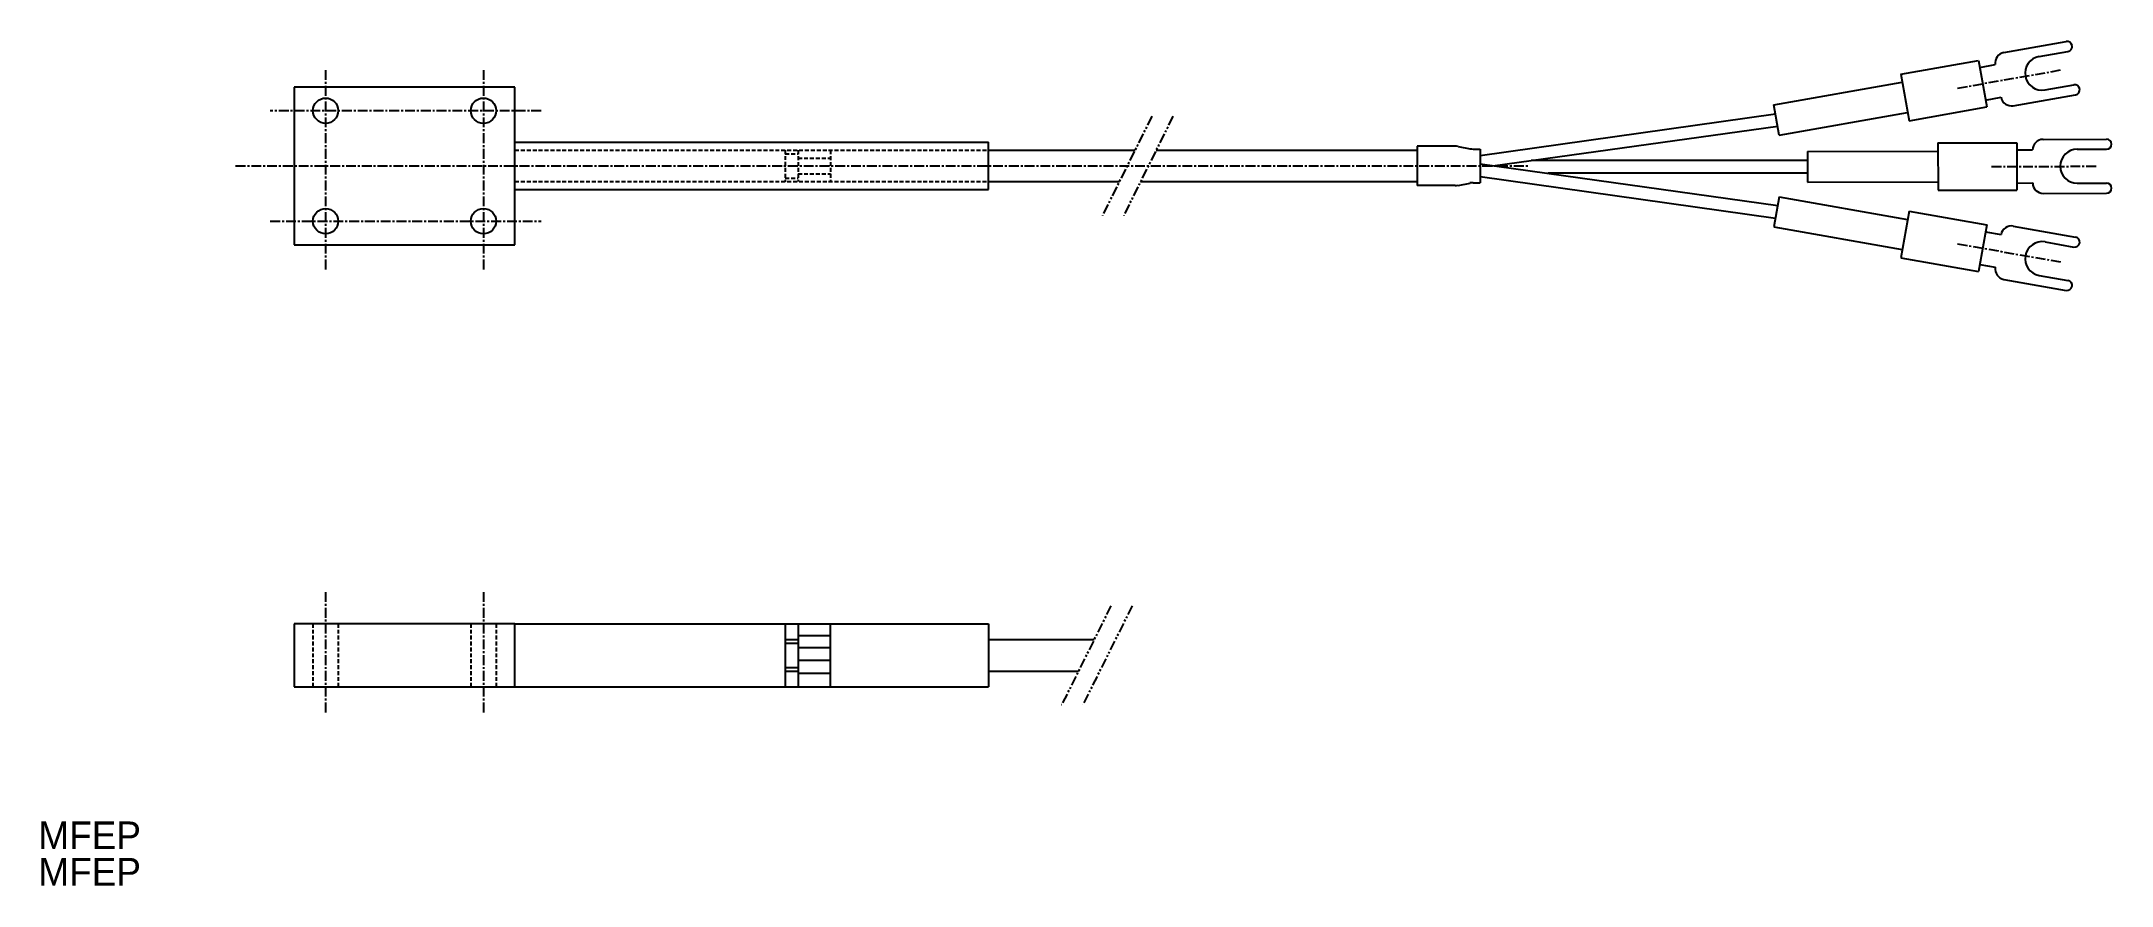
# Model space of a CAD drawing. Extents: x -44 to 219, y 163 to 270.
import ezdxf

# ---------------------------------------------------------------- set-up
doc = ezdxf.new("R2010")
doc.units = 0
for name, pattern in [('CENTER', [2, 1.25, -0.25, 0.25, -0.25]), ('DASHED', [0.75, 0.5, -0.25]), ('PHANTOM', [2.5, 1.25, -0.25, 0.25, -0.25, 0.25, -0.25])]:
    doc.linetypes.add(name, pattern=pattern)
doc.layers.get('0').update_dxf_attribs({"linetype": 'CONTINUOUS'})
doc.layers.add('CENTER', color=1, linetype='CENTER')

msp = doc.modelspace()

# ---------------------------------------------------------------- linework, layer by layer
at = {"color": 7, "linetype": 'CONTINUOUS'}
for p, q in [((205.19, 268.84), (213.1, 270.24)), ((192.14, 266.11), (201.99, 267.85)), ((201.99, 267.85), (203.03, 261.94)), ((209.67, 268.34), (213.32, 268.98)), ((176.05, 262.2), (192.32, 265.07)), ((192.14, 266.11), (193.18, 260.2)), ((202.14, 266.96), (204.11, 267.31)), ((-11.49, 264.47), (-11.49, 244.47)), ((16.51, 264.47), (-11.49, 264.47)), ((16.51, 244.47), (16.51, 264.47)), ((202.87, 262.82), (204.84, 263.17)), ((206.38, 262.1), (214.29, 263.49)), ((210.41, 264.1), (214.07, 264.75)), ((138.84, 255.81), (176.25, 261.07)), ((176.73, 258.38), (176.05, 262.2)), ((176.73, 258.38), (193, 261.25)), ((193.18, 260.2), (203.03, 261.94)), ((16.51, 257.47), (76.51, 257.47)), ((76.51, 251.47), (76.51, 257.47)), ((140.44, 254.47), (176.53, 259.5)), ((196.84, 257.39), (206.84, 257.41)), ((196.84, 257.39), (196.85, 251.39)), ((206.84, 257.41), (206.85, 251.41)), ((210.17, 257.84), (218.2, 257.86)), ((76.51, 256.48), (95.09, 256.48)), ((97.77, 256.48), (130.84, 256.48)), ((135.64, 256.98), (130.84, 256.98)), ((130.84, 256.98), (130.84, 251.98)), ((136.03, 256.94), (137.54, 256.65)), ((137.92, 256.61), (138.84, 256.61)), ((138.84, 256.61), (138.84, 252.35)), ((138.84, 254.76), (176.53, 249.45)), ((180.32, 255.15), (145.31, 255.15)), ((180.32, 256.29), (196.84, 256.33)), ((180.32, 256.29), (180.33, 252.41)), ((206.84, 256.51), (208.84, 256.52)), ((214.49, 256.58), (218.2, 256.59)), ((76.51, 252.48), (93.1, 252.48)), ((95.78, 252.48), (130.84, 252.48)), ((135.64, 251.98), (130.84, 251.98)), ((136.03, 252.01), (137.54, 252.31)), ((137.92, 252.35), (138.84, 252.35)), ((138.84, 253.13), (176.25, 247.87)), ((180.32, 253.55), (147.39, 253.55)), ((180.33, 252.41), (196.85, 252.45)), ((206.85, 252.31), (208.85, 252.32)), ((214.5, 252.28), (218.21, 252.29)), ((16.51, 251.47), (76.51, 251.47)), ((176.73, 250.57), (176.05, 246.75)), ((176.73, 250.57), (193, 247.7)), ((196.85, 251.39), (206.85, 251.41)), ((210.18, 250.99), (218.21, 251.01)), ((176.05, 246.75), (192.32, 243.88)), ((193.18, 248.75), (192.14, 242.84)), ((193.18, 248.75), (203.03, 247.01)), ((203.03, 247.01), (201.99, 241.1)), ((206.38, 246.85), (214.29, 245.45)), ((-11.49, 244.47), (16.51, 244.47)), ((202.87, 246.12), (204.84, 245.78)), ((210.41, 244.84), (214.07, 244.2)), ((192.14, 242.84), (201.99, 241.1)), ((202.14, 241.99), (204.11, 241.64)), ((205.19, 240.1), (213.1, 238.71)), ((209.67, 240.61), (213.32, 239.96)), ((-11.49, 196.47), (-11.49, 188.47)), ((16.51, 196.47), (-11.49, 196.47)), ((16.51, 188.47), (16.51, 196.47)), ((16.51, 196.47), (76.51, 196.47)), ((50.77, 196.47), (50.77, 188.47)), ((50.77, 194.47), (52.39, 194.47)), ((52.39, 196.47), (52.39, 188.47)), ((52.39, 194.98), (56.51, 194.98)), ((56.51, 188.47), (56.51, 196.47)), ((76.51, 196.47), (76.51, 188.47)), ((76.51, 194.47), (89.91, 194.47)), ((50.77, 194.01), (52.39, 194.01)), ((52.39, 193.47), (56.51, 193.47)), ((52.39, 191.84), (56.51, 191.84)), ((50.77, 190.94), (52.39, 190.94)), ((50.77, 190.47), (52.39, 190.47)), ((52.39, 190.21), (56.51, 190.21)), ((76.51, 190.47), (87.92, 190.47)), ((-11.49, 188.47), (16.51, 188.47)), ((16.51, 188.47), (76.51, 188.47))]:
    msp.add_line(p, q, dxfattribs=at)
at = {"color": 3, "linetype": 'PHANTOM'}
for p, q in [((97.22, 260.76), (90.96, 248.19)), ((99.9, 260.76), (93.65, 248.19)), ((92.04, 198.75), (85.79, 186.19)), ((94.73, 198.75), (88.47, 186.19))]:
    msp.add_line(p, q, dxfattribs=at)
at = {"color": 3, "linetype": 'DASHED'}
for p, q in [((16.51, 256.48), (76.51, 256.48)), ((50.77, 256.48), (50.77, 252.47)), ((50.77, 256.01), (52.39, 256.01)), ((52.39, 256.47), (52.39, 252.48)), ((52.39, 255.47), (56.51, 255.47)), ((56.51, 256.47), (56.51, 252.48)), ((16.51, 252.48), (76.51, 252.48)), ((50.77, 252.94), (52.39, 252.94)), ((52.39, 253.47), (56.51, 253.47)), ((-9.09, 196.47), (-9.09, 188.47)), ((-5.89, 196.47), (-5.89, 188.47)), ((10.91, 196.47), (10.91, 188.47)), ((14.11, 196.47), (14.11, 188.47))]:
    msp.add_line(p, q, dxfattribs=at)
at = {"color": 7, "linetype": 'CONTINUOUS'}
for centre in [(-7.49, 261.47), (12.51, 261.47), (-7.49, 247.47), (12.51, 247.47)]:
    msp.add_circle(centre, 1.6, dxfattribs=at)
for centre, radius, start, end in [((213.21, 269.61), 0.638, 280, 100), ((205.42, 267.53), 1.33, 100, 189.7848), ((210.04, 266.22), 2.15, 100, 280), ((206.15, 263.41), 1.33, 190.2152, 280), ((214.18, 264.12), 0.638, 280, 100), ((210.17, 256.51), 1.33, 90.1269, 179.9117), ((218.2, 257.22), 0.638, 270.1269, 90.1269), ((135.64, 254.98), 2, 79.002, 90), ((137.92, 258.61), 2, 259.002, 270), ((214.49, 254.43), 2.15, 90.1269, 270.1269), ((135.64, 253.98), 2, 270, 280.998), ((137.92, 250.35), 2, 90, 100.998), ((210.18, 252.32), 1.33, 180.3421, 270.1269), ((218.21, 251.65), 0.638, 270.1269, 90.1269), ((206.15, 245.54), 1.33, 80, 169.7848), ((210.04, 242.73), 2.15, 80, 260), ((214.18, 244.83), 0.638, 260, 80), ((205.42, 241.41), 1.33, 170.2152, 260), ((213.21, 239.34), 0.638, 260, 80)]:
    msp.add_arc(centre, radius, start, end, dxfattribs=at)
at = {"layer": 'CENTER', "color": 1, "linetype": 'CENTER'}
for p, q in [((-7.49, 266.62), (-7.49, 241.25)), ((12.51, 266.62), (12.51, 241.25)), ((199.34, 264.33), (212.55, 266.66)), ((19.83, 261.47), (-14.5, 261.47)), ((-18.9, 254.47), (145.07, 254.47)), ((203.63, 254.4), (217.04, 254.43)), ((-14.5, 247.47), (19.83, 247.47)), ((199.34, 244.61), (212.55, 242.28)), ((-7.49, 200.49), (-7.49, 185.19)), ((12.51, 200.49), (12.51, 185.19))]:
    msp.add_line(p, q, dxfattribs=at)

# ---------------------------------------------------------------- texts
at = {"color": 7, "linetype": 'CONTINUOUS'}
for p in [(-43.89, 167.92), (-43.89, 163.3)]:
    msp.add_text('MFEP', height=3.5, dxfattribs=at).set_placement(p)

doc.saveas('drawing.dxf')
